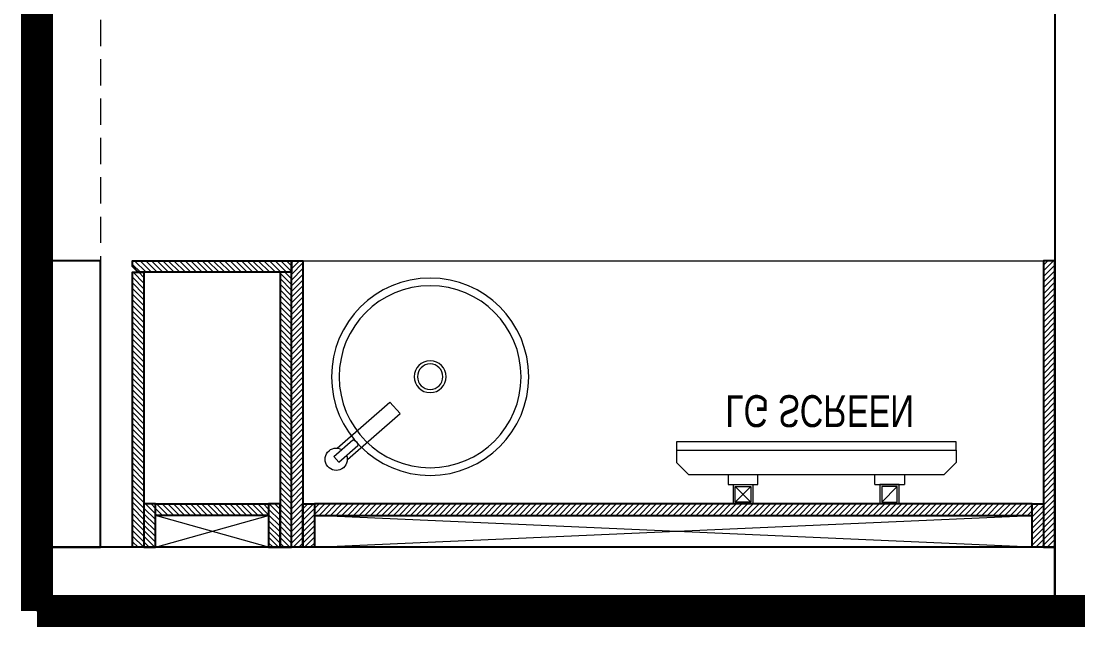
# Model space of a CAD drawing. Header units: feet. Extents: x 5886028 to 5900628, y -5290886 to -5278556.
# Drawn here: x 5894623 to 5896284, y -5281271 to -5280320 of the extents above; entities that cross this region are included whole.
import ezdxf

# ---------------------------------------------------------------- set-up
doc = ezdxf.new("R2010")
doc.units = ezdxf.units.FT
doc.header["$LTSCALE"] = 33
doc.header["$MEASUREMENT"] = 0
doc.linetypes.add('a_p6_plan_L18$0$HIDDEN', pattern=[0.375, 0.25, -0.125])
doc.linetypes.add('ACAD_ISO03W100', pattern=[30, 12, -18])
for name, color, linetype, lineweight in [('Floor-Unit', 1, 'Continuous', 13), ('LENS-CURTAIN', 5, 'a_p6_plan_L18$0$HIDDEN', 9), ('LENS_PARTITION', 21, 'Continuous', 25), ('LK-FF&E WALL', 1, 'Continuous', 9), ('LK-IT', 3, 'Continuous', 18), ('LK-MIRROR', 133, 'Continuous', 13), ('LN-ELEVATION-1', 81, 'Continuous', 25), ('LN-ELEVATION-2', 103, 'Continuous', 20), ('LN-ELEVATION-3', 125, 'Continuous', 18), ('LN-HATCH', 251, 'Continuous', 0), ('TV', 92, 'Continuous', 18)]:
    doc.layers.add(name, color=color, linetype=linetype, lineweight=lineweight)
doc.styles.get("Standard").update_dxf_attribs({"font": 'GILC____.TTF'})
pattern_1 = [(45, (35858.5, -100655.3575), (-4.4194174, 4.4194174), [])]

# ---------------------------------------------------------------- blocks, each defined once
blk = doc.blocks.new('rtf')
at = {"color": 0, "linetype": 'ByBlock', "lineweight": -2}
for p, q in [((16412.5, -172798.8), (16452.4, -172798.8)), ((16412.5, -172810.8), (16412.5, -172798.8)), ((16425.3, -172793.1), (16535.3, -172793.1)), ((16535.3, -172793.1), (16535.3, -172817.1)), ((16412.5, -172810.8), (16452.4, -172810.8)), ((16425.3, -172817.1), (16535.3, -172817.1))]:
    blk.add_line(p, q, dxfattribs=at)
for centre, radius, start, end in [((16412.5, -172805.1), 17.5, 21.0506, 340.9422), ((16444.5, -172804.8), 9.89, 322.6562, 37.3438)]:
    blk.add_arc(centre, radius, start, end, dxfattribs=at)
blk = doc.blocks.new('dsg')
at = {"color": 0, "linetype": 'ByBlock', "lineweight": -2}
for radius in [155, 143, 25, 20]:
    blk.add_circle((11491.5, -171102.6), radius, dxfattribs=at)
blk.add_blockref('rtf', (-5117.5, 1702.9), dxfattribs=at)
blk = doc.blocks.new('CLINIC - CABINET SINK')
at = {"layer": 'LN-HATCH', "ltscale": 0.5}
h = blk.add_hatch(dxfattribs=at)
h.set_pattern_fill('ANSI31', color=256, scale=2)
h.set_pattern_definition([(45, (4052861.5004, 1708016.356), (-4.4901280605, 4.4901280605), [])])
h.paths.add_polyline_path([(-563.4, 157), (564.6, 157), (564.6, 175), (-563.4, 175)])
h.paths.add_polyline_path([(582.6, 225), (600.6, 225), (600.6, -225), (582.6, -225)])
h.paths.add_polyline_path([(564.6, 225), (582.6, 225), (582.6, 157), (564.6, 157)])
h.paths.add_polyline_path([(-581.4, 225), (-599.4, 225), (-599.4, -225), (-581.4, -225)])
h.paths.add_polyline_path([(-581.4, 225), (-563.4, 225), (-563.4, 157), (-581.4, 157)])
at = {"layer": 'LN-ELEVATION-1', "ltscale": 0.5}
for points in [[(-581.4, 225), (-599.4, 225), (-599.4, -225), (-581.4, -225)], [(-581.4, 225), (-563.4, 225), (-563.4, 157), (-581.4, 157)], [(564.6, 225), (582.6, 225), (582.6, 157), (564.6, 157)], [(582.6, 225), (600.6, 225), (600.6, -225), (582.6, -225)], [(-563.4, 157), (564.6, 157), (564.6, 175), (-563.4, 175)]]:
    blk.add_lwpolyline(points, close=True, dxfattribs=at)
at = {"layer": 'LN-ELEVATION-2', "ltscale": 0.5}
blk.add_line((582.6, -225), (-581.4, -225), dxfattribs=at)
at = {"layer": 'LN-HATCH', "ltscale": 0.5}
for p, q in [((564.6, 225), (-563.4, 175)), ((-563.4, 225), (564.6, 175))]:
    blk.add_line(p, q, dxfattribs=at)
at = {"layer": 'LN-ELEVATION-3', "xscale": -1, "rotation": 41.1558274151866}
blk.add_blockref('dsg', (-103569.3, 136346.7), dxfattribs=at)
blk = doc.blocks.new('CLINIC SCREEN')
at = {"layer": 'TV'}
for p, q in [((-103.1, 42.9), (-127.4, 18.6)), ((-127.4, 42.9), (-103.1, 18.6)), ((102.7, 42.9), (127, 18.6))]:
    blk.add_line(p, q, dxfattribs=at)
at = {"layer": 'TV', "ltscale": 12}
for p, q in [((-220, -19.4), (-200.6, 0)), ((200.6, 0), (-200.6, 0)), ((-138.5, 0), (-138.5, 15.5)), ((-138.5, 15.5), (-92, 15.5)), ((-92, 15.5), (-92, 0)), ((92, 15.5), (92, 0)), ((92, 15.5), (138.5, 15.5)), ((138.5, 0), (138.5, 15.5)), ((220, -19.4), (200.6, 0)), ((-220, -38.8), (-220, -19.4)), ((220, -38.8), (220, -19.4))]:
    blk.add_line(p, q, dxfattribs=at)
at = {"layer": 'TV'}
for points in [[(-130.4, 15.5), (-100.1, 15.5), (-100.1, 45.9), (-130.4, 45.9)], [(-127.4, 18.6), (-103.1, 18.6), (-103.1, 42.9), (-127.4, 42.9)], [(130, 15.5), (99.7, 15.5), (99.7, 45.9), (130, 45.9)], [(127, 18.6), (102.7, 18.6), (102.7, 42.9), (127, 42.9)]]:
    blk.add_lwpolyline(points, close=True, dxfattribs=at)
at = {"layer": 'TV', "ltscale": 12}
blk.add_lwpolyline([(-220, -51.7), (-220, -38.8), (220, -38.8), (220, -51.7)], close=True, dxfattribs=at)
at = {"layer": 'Floor-Unit', "color": 0, "ltscale": 2, "insert": (5.2, -100.4), "char_height": 50, "attachment_point": 5}
blk.add_mtext_dynamic_manual_height_columns('LG SCREEN', width=466.48, gutter_width=12.5, heights=[0], dxfattribs=at)
blk = doc.blocks.new('CLINIC - MOP CLOSET')
at = {"layer": 'LN-HATCH', "ltscale": 0.5}
h = blk.add_hatch(dxfattribs=at)
h.set_pattern_fill('ANSI31', color=256, scale=50, angle=360)
h.set_pattern_definition(pattern_1)
h.paths.add_polyline_path([(-106.4, 216), (-124.4, 216), (-124.4, -216), (-106.4, -216)])
h = blk.add_hatch(dxfattribs=at)
h.set_pattern_fill('ANSI31', color=256, scale=50, angle=360)
h.set_pattern_definition(pattern_1)
h.paths.add_polyline_path([(-106.4, 216), (-88.4, 216), (-88.4, 148), (-106.4, 148)])
h = blk.add_hatch(dxfattribs=at)
h.set_pattern_fill('ANSI31', color=256, scale=50, angle=360)
h.set_pattern_definition(pattern_1)
h.paths.add_polyline_path([(89.6, 216), (107.6, 216), (107.6, 148), (89.6, 148)])
h = blk.add_hatch(dxfattribs=at)
h.set_pattern_fill('ANSI31', color=256, scale=50, angle=360)
h.set_pattern_definition(pattern_1)
h.paths.add_polyline_path([(107.6, 216), (125.6, 216), (125.6, -216), (107.6, -216)])
h = blk.add_hatch(dxfattribs=at)
h.set_pattern_fill('ANSI31', color=256, scale=50, angle=360)
h.set_pattern_definition(pattern_1)
h.paths.add_polyline_path([(-88.4, 148), (89.6, 148), (89.6, 166), (-88.4, 166)])
h = blk.add_hatch(dxfattribs=at)
h.set_pattern_fill('ANSI31', color=256, scale=50, angle=360)
h.set_pattern_definition([(45, (35894.5, -101037.3575), (-4.4194174, 4.4194174), [])])
h.paths.add_polyline_path([(-115.4, -216), (-124.4, -225), (-124.4, -234), (125.6, -234), (125.6, -216)])
at = {"layer": 'LN-ELEVATION-1', "ltscale": 0.5}
for points in [[(-106.4, 216), (-124.4, 216), (-124.4, -216), (-106.4, -216)], [(-106.4, 216), (-88.4, 216), (-88.4, 148), (-106.4, 148)], [(89.6, 216), (107.6, 216), (107.6, 148), (89.6, 148)], [(107.6, 216), (125.6, 216), (125.6, -216), (107.6, -216)], [(-88.4, 148), (89.6, 148), (89.6, 166), (-88.4, 166)], [(-124.4, -225), (-124.4, -234), (125.6, -234), (125.6, -216), (-115.4, -216)]]:
    blk.add_lwpolyline(points, close=True, dxfattribs=at)
at = {"layer": 'LN-HATCH', "ltscale": 0.5}
for p, q in [((89.6, 216), (-88.4, 166)), ((-88.4, 216), (89.6, 166))]:
    blk.add_line(p, q, dxfattribs=at)

msp = doc.modelspace()

# ---------------------------------------------------------------- linework, layer by layer
at = {"layer": 'LENS-CURTAIN', "ltscale": 5}
msp.add_lwpolyline([(5894648.1, -5279946.2), (5894748.1, -5279946.2), (5894748.1, -5280696.2), (5894648.1, -5280696.2)], close=True, dxfattribs=at)
at = {"layer": 'LENS_PARTITION'}
for points in [[(5896348.1, -5278746.2), (5896248.1, -5278746.2), (5896248.1, -5281246.2), (5896348.1, -5281246.2)], [(5894748.1, -5280696.2), (5894648.1, -5280696.2), (5894648.1, -5281146.2), (5894748.1, -5281146.2)], [(5896248.1, -5281146.2), (5894648.1, -5281146.2), (5894648.1, -5281246.2), (5896248.1, -5281246.2)]]:
    msp.add_lwpolyline(points, close=True, dxfattribs=at)
at = {"layer": 'LK-MIRROR', "linetype": 'ACAD_ISO03W100', "ltscale": 0.05, "const_width": 50}
for points in [[(5894648.1, -5281246.2), (5894648.1, -5279136.2)], [(5896828.1, -5281246.2), (5894648.1, -5281246.2)]]:
    msp.add_lwpolyline(points, dxfattribs=at)

# ---------------------------------------------------------------- block references
at = {"layer": 'LK-FF&E WALL', "rotation": 180}
msp.add_blockref('CLINIC - CABINET SINK', (5895648.7, -5280921.2), dxfattribs=at)
at = {"layer": 'LK-FF&E WALL', "xscale": -1, "rotation": 180}
msp.add_blockref('CLINIC - MOP CLOSET', (5894922.5, -5280930.2), dxfattribs=at)
at = {"layer": 'LK-IT', "xscale": -1, "rotation": 180}
msp.add_blockref('CLINIC SCREEN', (5895873.1, -5281032.3), dxfattribs=at)

doc.saveas('drawing.dxf')
